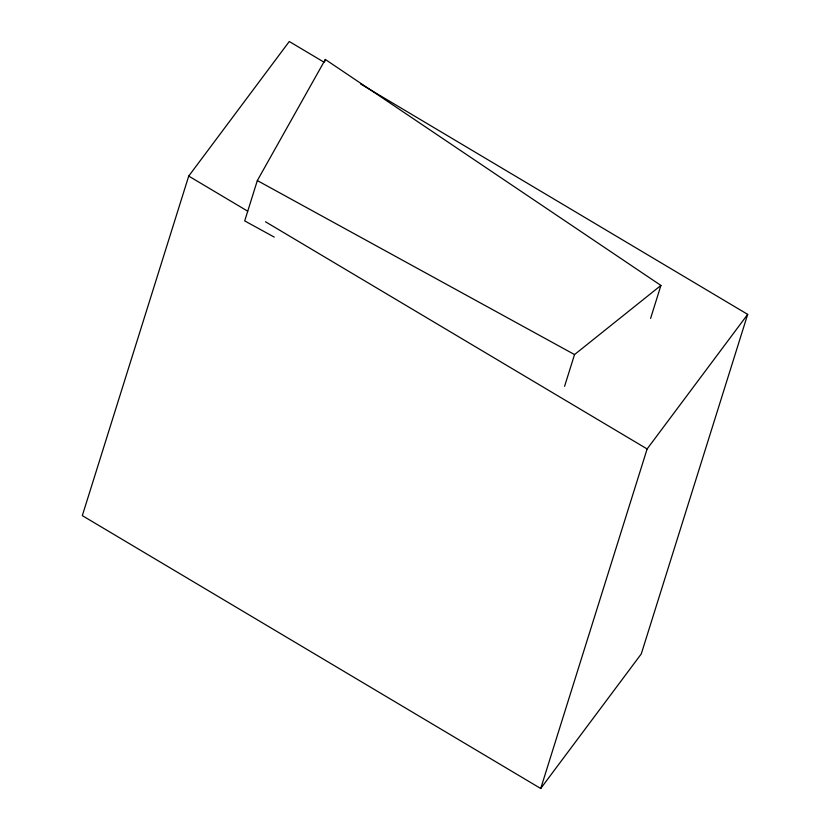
<?xml version="1.0" encoding="UTF-8"?>
<svg xmlns="http://www.w3.org/2000/svg" width="830" height="830" viewBox="0 0 830 830"><rect width="100%" height="100%" fill="white"/><g stroke="black" fill="none" stroke-linecap="round" stroke-linejoin="round"><path stroke-width="1.25" d="M323.762 62.032L289.276 41.5L188.721 176.085L82.315 515.627L540.724 788.5L641.279 653.916L747.685 314.373L360.479 83.892M650.585 318.44L660.919 285.447L325.339 59.47L257.331 180.577L244.694 220.894L274.253 237.11M324.582 61.918L325.339 59.47M564.576 386.334L574.536 354.566L660.919 285.447M540.724 788.5L647.13 448.957L747.685 314.373M257.331 180.577L574.536 354.566M188.721 176.085L247.693 211.183M265.496 221.776L647.13 448.957"/></g></svg>
